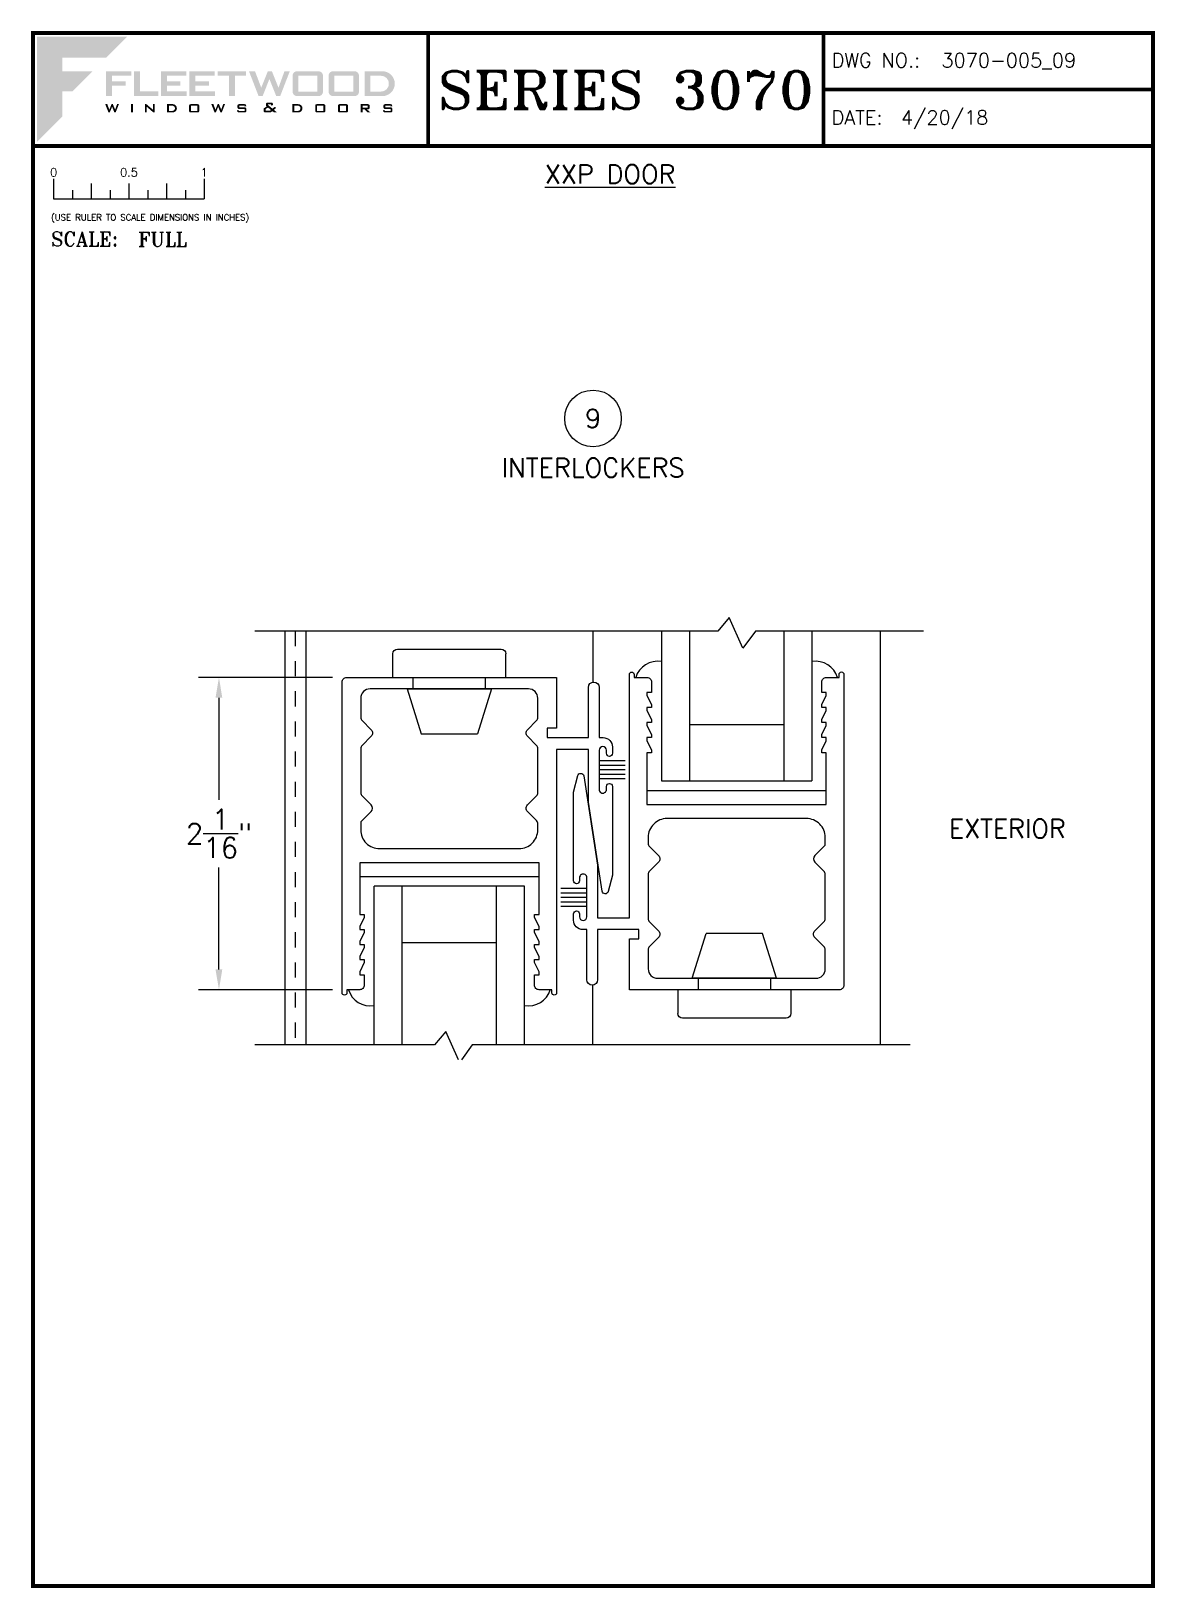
# Paper-space layout 'DETAIL 9' of a CAD drawing. Extents: x 0.3 to 7.8, y 0.1 to 10.4.
# The model-space entities are those that its viewports show. They can reach past a viewport. Long polylines and large blocks are cut down to what shows.
import ezdxf
from ezdxf.enums import TextEntityAlignment as Align

# ---------------------------------------------------------------- set-up
doc = ezdxf.new("R2010")
doc.units = 0
doc.header["$MEASUREMENT"] = 0
doc.linetypes.add('HIDDEN', pattern=[0.375, 0.25, -0.125])
doc.layers.get('0').update_dxf_attribs({"linetype": 'CONTINUOUS'})
doc.layers.get('DEFPOINTS').update_dxf_attribs({"color": 1, "linetype": 'CONTINUOUS'})
for name, color, linetype in [('DIM', 7, 'CONTINUOUS'), ('GLASS-VINYL', 7, 'CONTINUOUS'), ('MISC', 7, 'CONTINUOUS'), ('SASH', 5, 'CONTINUOUS'), ('SEAL', 7, 'CONTINUOUS'), ('SILL-PAN', 7, 'CONTINUOUS'), ('TEXT', 7, 'CONTINUOUS')]:
    doc.layers.add(name, color=color, linetype=linetype)
doc.layers.add('VP', color=40, linetype='CONTINUOUS', plot=False)
doc.layers.get('VP').off()
doc.styles.add('ROMANS', font='romans')
doc.styles.add('ROMANT', font='romant')
doc.styles.add('SIMPLEX-094', font='simplex.shx', dxfattribs={"height": 0.094})
doc.styles.get("Standard").update_dxf_attribs({"font": 'simplex.shx'})
doc.dimstyles.new('FULL SCALE', dxfattribs={"dimscale": 0.75, "dimtxt": 0.18, "dimasz": 0.18, "dimexe": 0.18, "dimexo": 0.125, "dimgap": 0.09, "dimtad": 0, "dimtih": 1, "dimtoh": 1, "dimdec": 4, "dimzin": 0, "dimdsep": 46, "dimlunit": 4, "dimtxsty": 'Standard', "dimcen": 0.09, "dimadec": 0, "dimazin": 0, "dimtfac": 1, "dimtdec": 4, "dimtofl": 0, "dimtmove": 0, "dimatfit": 3, "dimfxl": 0, "dimtolj": 1, "dimtzin": 0, "dimarcsym": 0})

# ---------------------------------------------------------------- blocks, each defined once
blk = doc.blocks.new('*D70')
at = {"layer": 'DEFPOINTS', "color": 0}
for p in [(2.396, 6.158), (1.548, 4.084), (2.397, 4.084)]:
    blk.add_point(p, dxfattribs=at)
at = {"layer": 'TEXT', "color": 0, "lineweight": -2}
for p, q in [((2.302, 6.158), (1.413, 6.158)), ((1.548, 6.023), (1.548, 5.346)), ((1.548, 4.219), (1.548, 4.896)), ((2.303, 4.084), (1.413, 4.084))]:
    blk.add_line(p, q, dxfattribs=at)
at = {"layer": 'TEXT', "color": 0}
for points in [[(1.525, 6.023), (1.57, 6.023), (1.548, 6.158)], [(1.525, 4.219), (1.57, 4.219), (1.548, 4.084)]]:
    blk.add_solid(points, dxfattribs=at)
at = {"layer": 'TEXT', "color": 0, "insert": (1.548, 5.121), "char_height": 0.135, "attachment_point": 5}
blk.add_mtext('\\A1;2{\\H1.000000x;\\S1/16;}"', dxfattribs=at)
blk = doc.blocks.new('Fleetwood_Logo_6-10-15')
h = blk.add_hatch(color=154)
h.dxf.hatch_style = 1
h.paths.add_polyline_path([(0.2526, -0.0017), (0.0019, -0.0017), (0.0019, -0.2942), (0.0725, -0.2236), (0.0725, -0.1535), (0.1007, -0.1535), (0.1567, -0.0976), (0.0725, -0.0976), (0.0725, -0.0596), (0.1946, -0.0596)])
h = blk.add_hatch(color=251)
h.dxf.hatch_style = 1
h.paths.add_polyline_path([(0.2487, -0.1256), (0.2112, -0.1256), (0.2112, -0.1102), (0.2647, -0.1102), (0.2647, -0.0976), (0.1946, -0.0976), (0.1946, -0.1667), (0.2112, -0.1667), (0.2112, -0.1377), (0.2487, -0.1377)])
h = blk.add_hatch(color=251)
h.dxf.hatch_style = 1
h.paths.add_polyline_path([(0.2886, -0.0976), (0.272, -0.0976), (0.272, -0.1667), (0.3401, -0.1667), (0.3401, -0.1535), (0.2886, -0.1535)])
h = blk.add_hatch(color=251)
h.dxf.hatch_style = 1
h.paths.add_polyline_path([(0.4175, -0.0976), (0.3474, -0.0976), (0.3474, -0.1667), (0.4185, -0.1667), (0.4185, -0.1534), (0.364, -0.1534), (0.364, -0.1377), (0.4015, -0.1377), (0.4015, -0.1256), (0.364, -0.1256), (0.364, -0.1102), (0.4175, -0.1102)])
h = blk.add_hatch(color=251)
h.dxf.hatch_style = 1
h.paths.add_polyline_path([(0.4965, -0.0976), (0.4264, -0.0976), (0.4264, -0.1667), (0.4975, -0.1667), (0.4975, -0.1534), (0.443, -0.1534), (0.443, -0.1377), (0.4804, -0.1377), (0.4804, -0.1256), (0.443, -0.1256), (0.443, -0.1102), (0.4965, -0.1102)])
h = blk.add_hatch(color=251)
h.dxf.hatch_style = 1
h.paths.add_polyline_path([(0.5842, -0.0976), (0.5054, -0.0976), (0.5054, -0.1102), (0.5365, -0.1102), (0.5365, -0.1667), (0.5531, -0.1667), (0.5531, -0.1102), (0.5842, -0.1102)])
h = blk.add_hatch(color=251)
h.dxf.hatch_style = 1
h.paths.add_polyline_path([(0.6089, -0.0976), (0.5921, -0.0976), (0.6188, -0.1667), (0.63, -0.1667), (0.6489, -0.1192), (0.6679, -0.1667), (0.6789, -0.1667), (0.7056, -0.0976), (0.6908, -0.0976), (0.6742, -0.1433), (0.6558, -0.0976), (0.6446, -0.0976), (0.6261, -0.1433)])
h = blk.add_hatch(color=251)
h.dxf.hatch_style = 1
h.paths.add_polyline_path([(0.7853, -0.0976), (0.726, -0.0976, 0.414214), (0.7133, -0.1102), (0.7133, -0.154, 0.414214), (0.726, -0.1667), (0.7853, -0.1667, 0.414214), (0.798, -0.154), (0.798, -0.1102, 0.414214)])
h.paths.add_polyline_path([(0.7819, -0.1102), (0.7819, -0.154), (0.7294, -0.154), (0.7294, -0.1102)], flags=16)
h = blk.add_hatch(color=251)
h.dxf.hatch_style = 1
h.paths.add_polyline_path([(0.8856, -0.0976), (0.8262, -0.0976, 0.414214), (0.8136, -0.1102), (0.8136, -0.154, 0.414214), (0.8262, -0.1667), (0.8856, -0.1667, 0.414214), (0.8982, -0.154), (0.8982, -0.1102, 0.414214)])
h.paths.add_polyline_path([(0.8822, -0.1102), (0.8822, -0.154), (0.8296, -0.154), (0.8296, -0.1102)], flags=16)
h = blk.add_hatch(color=251)
h.dxf.hatch_style = 1
h.paths.add_polyline_path([(0.9632, -0.0976), (0.914, -0.0976), (0.914, -0.1667), (0.9632, -0.1667, 1)])
h.paths.add_polyline_path([(0.9301, -0.1102), (0.9593, -0.1102, -1), (0.9593, -0.154), (0.9301, -0.154)], flags=16)
h = blk.add_hatch(color=7)
h.dxf.hatch_style = 1
h.paths.add_polyline_path([(0.2301, -0.1891), (0.2251, -0.1891), (0.2196, -0.2043), (0.2134, -0.1891), (0.2097, -0.1891), (0.2035, -0.2043), (0.1978, -0.1891), (0.1922, -0.1891), (0.2011, -0.2121), (0.2048, -0.2121), (0.2112, -0.1963), (0.2175, -0.2121), (0.2212, -0.2121)])
h = blk.add_hatch(color=7)
h.dxf.hatch_style = 1
h.paths.add_polyline_path([(0.2691, -0.1891), (0.2637, -0.1891), (0.2637, -0.2118), (0.2637, -0.2121), (0.2691, -0.2121)])
h = blk.add_hatch(color=7)
h.dxf.hatch_style = 1
h.paths.add_polyline_path([(0.3077, -0.1964), (0.3259, -0.2121), (0.3298, -0.2121), (0.3298, -0.1891), (0.325, -0.1891), (0.325, -0.2047), (0.3067, -0.1891), (0.3029, -0.1891), (0.3029, -0.2121), (0.3077, -0.2121)])
h = blk.add_hatch(color=7)
h.dxf.hatch_style = 1
h.paths.add_polyline_path([(0.3801, -0.1891), (0.3637, -0.1891), (0.3637, -0.2121), (0.3801, -0.2121, 1)])
h.paths.add_polyline_path([(0.3691, -0.2079), (0.3691, -0.1933), (0.3788, -0.1933, -1), (0.3788, -0.2079)], flags=16)
h = blk.add_hatch(color=7)
h.dxf.hatch_style = 1
h.paths.add_polyline_path([(0.4537, -0.2079), (0.4537, -0.1933, 0.414214), (0.4495, -0.1891), (0.4297, -0.1891, 0.414214), (0.4255, -0.1933), (0.4255, -0.2079, 0.414214), (0.4297, -0.2121), (0.4495, -0.2121, 0.414214)])
h.paths.add_polyline_path([(0.4308, -0.2079), (0.4308, -0.1933), (0.4484, -0.1933), (0.4484, -0.2079)], flags=16)
h = blk.add_hatch(color=7)
h.dxf.hatch_style = 1
h.paths.add_polyline_path([(0.5253, -0.1891), (0.5203, -0.1891), (0.5148, -0.2043), (0.5087, -0.1891), (0.5049, -0.1891), (0.4988, -0.2043), (0.493, -0.1891), (0.4874, -0.1891), (0.4963, -0.2121), (0.5001, -0.2121), (0.5064, -0.1963), (0.5127, -0.2121), (0.5164, -0.2121)])
h = blk.add_hatch(color=7)
h.dxf.hatch_style = 1
h.paths.add_polyline_path([(0.5801, -0.1891), (0.5643, -0.1891, 0.414214), (0.56, -0.1933), (0.56, -0.1981, 0.414214), (0.5643, -0.2024), (0.58, -0.2024), (0.58, -0.2078), (0.5637, -0.2078), (0.5637, -0.2052), (0.5591, -0.2062), (0.5591, -0.2078, 0.414214), (0.5634, -0.2121), (0.5805, -0.2121, 0.414214), (0.5848, -0.2078), (0.5848, -0.2024, 0.414214), (0.5805, -0.1982), (0.5648, -0.1982), (0.5648, -0.193), (0.5798, -0.193), (0.5798, -0.1958), (0.5843, -0.1948), (0.5843, -0.1933, 0.414214)])
h = blk.add_hatch(color=7)
h.dxf.hatch_style = 1
h.paths.add_polyline_path([(0.645, -0.1913, -0.222262), (0.6447, -0.1906), (0.6447, -0.1892), (0.6535, -0.1892), (0.6535, -0.193), (0.6587, -0.1918), (0.6587, -0.189, 0.414214), (0.6544, -0.1847), (0.6437, -0.1847, 0.414214), (0.6394, -0.189), (0.6394, -0.1922, 0.222262), (0.6407, -0.1948), (0.6415, -0.1955), (0.6345, -0.1998, 0.260684), (0.6329, -0.2027), (0.6329, -0.2078, 0.414214), (0.6372, -0.2121), (0.6514, -0.2121, 0.17577), (0.6536, -0.2113), (0.657, -0.2085), (0.6614, -0.2121), (0.6699, -0.2121), (0.6613, -0.2049), (0.6676, -0.1997), (0.6637, -0.1964), (0.6574, -0.2017)])
h.paths.add_polyline_path([(0.6532, -0.2052), (0.6509, -0.2072, -0.17577), (0.6502, -0.2074), (0.6382, -0.2074), (0.6382, -0.2033, -0.260684), (0.6387, -0.2025), (0.6451, -0.1985)], flags=16)
h = blk.add_hatch(color=7)
h.dxf.hatch_style = 1
h.paths.add_polyline_path([(0.7294, -0.1891), (0.713, -0.1891), (0.713, -0.2121), (0.7294, -0.2121, 1)])
h.paths.add_polyline_path([(0.7184, -0.2079), (0.7184, -0.1933), (0.7281, -0.1933, -1), (0.7281, -0.2079)], flags=16)
h = blk.add_hatch(color=7)
h.dxf.hatch_style = 1
h.paths.add_polyline_path([(0.8045, -0.2079), (0.8045, -0.1933, 0.414214), (0.8003, -0.1891), (0.7805, -0.1891, 0.414214), (0.7763, -0.1933), (0.7763, -0.2079, 0.414214), (0.7805, -0.2121), (0.8003, -0.2121, 0.414214)])
h.paths.add_polyline_path([(0.7816, -0.2079), (0.7816, -0.1933), (0.7992, -0.1933), (0.7992, -0.2079)], flags=16)
h = blk.add_hatch(color=7)
h.dxf.hatch_style = 1
h.paths.add_polyline_path([(0.8678, -0.2079), (0.8678, -0.1933, 0.414214), (0.8636, -0.1891), (0.8438, -0.1891, 0.414214), (0.8396, -0.1933), (0.8396, -0.2079, 0.414214), (0.8438, -0.2121), (0.8636, -0.2121, 0.414214)])
h.paths.add_polyline_path([(0.8449, -0.2079), (0.8449, -0.1933), (0.8624, -0.1933), (0.8624, -0.2079)], flags=16)
h = blk.add_hatch(color=7)
h.dxf.hatch_style = 1
h.paths.add_polyline_path([(0.9277, -0.1993), (0.9277, -0.1933, 0.414214), (0.9235, -0.1891), (0.9028, -0.1891), (0.9028, -0.2121), (0.9082, -0.2121), (0.9082, -0.2035), (0.9131, -0.2035), (0.9224, -0.2121), (0.9303, -0.2121), (0.9197, -0.2035), (0.9235, -0.2035, 0.414214)])
h.paths.add_polyline_path([(0.9082, -0.1993), (0.9082, -0.1933), (0.9214, -0.1933, -0.414214), (0.9224, -0.1943), (0.9224, -0.1983, -0.414214), (0.9214, -0.1993)], flags=16)
h = blk.add_hatch(color=7)
h.dxf.hatch_style = 1
h.paths.add_polyline_path([(0.9867, -0.1982), (0.971, -0.1982), (0.971, -0.193), (0.9859, -0.193), (0.9859, -0.1958), (0.9905, -0.1948), (0.9905, -0.1933, 0.414214), (0.9863, -0.1891), (0.9705, -0.1891, 0.414214), (0.9662, -0.1933), (0.9662, -0.1981, 0.414214), (0.9705, -0.2024), (0.9862, -0.2024), (0.9862, -0.2078), (0.9699, -0.2078), (0.9699, -0.2052), (0.9653, -0.2062), (0.9653, -0.2078, 0.414214), (0.9696, -0.2121), (0.9867, -0.2121, 0.414214), (0.991, -0.2078), (0.991, -0.2024, 0.414214)])
blk = doc.blocks.new('A-SIZE_P')
at = {"const_width": 0.025}
blk.add_lwpolyline([(0.313, 0.125), (7.751, 0.125), (7.751, 10.437), (0.313, 10.437)], close=True, dxfattribs=at)
for points in [[(2.938, 10.437), (2.938, 9.687)], [(5.563, 10.437), (5.563, 9.687)], [(5.563, 10.062), (7.751, 10.062)], [(0.313, 9.687), (7.751, 9.687)]]:
    blk.add_lwpolyline(points, dxfattribs=at)
at = {"xscale": 2.387023416083395, "yscale": 2.387023416083395, "zscale": 2.387023416083395}
blk.add_blockref('Fleetwood_Logo_6-10-15', (0.334, 10.416), dxfattribs=at)
for s, style, p in [('DWG NO.:', 'SIMPLEX-094', (5.617, 10.209)), ('DATE:', 'SIMPLEX-094', (5.616, 9.829)), ('SCALE:', 'ROMANT', (0.433, 9.022))]:
    blk.add_text(s, height=0.094, dxfattribs=dict(style=style)).set_placement(p)
for tag, p, style in [('DWG_NO', (6.346, 10.209), 'SIMPLEX-094'), ('DATE', (6.077, 9.829), 'SIMPLEX-094'), ('SCALE', (1.011, 9.02), 'ROMANT')]:
    blk.add_attdef(tag, p, '', height=0.094, dxfattribs=dict(style=style))
for tag, height, style, width, p, p2 in [('DWG_NO_F', 0.094, 'SIMPLEX-094', 1.745692, (6.347, 10.209), (7.683, 10.209)), ('PRODUCT', 0.25, 'ROMANT', 1.390728, (3.001, 9.934), (5.5, 9.934))]:
    blk.add_attdef(tag, text='', height=height, dxfattribs=dict(style=style, width=width)).set_placement(p, p2, align=Align.FIT)
blk = doc.blocks.new('Full')
for p, q in [((0.137, -0.219), (0.137, -0.35)), ((0.262, -0.294), (0.262, -0.35)), ((0.387, -0.249), (0.387, -0.35)), ((0.512, -0.294), (0.512, -0.35)), ((0.637, -0.249), (0.637, -0.35)), ((0.762, -0.294), (0.762, -0.35)), ((0.887, -0.249), (0.887, -0.35)), ((1.012, -0.294), (1.012, -0.35)), ((1.137, -0.219), (1.137, -0.35)), ((0.137, -0.35), (1.137, -0.35))]:
    blk.add_line(p, q)
for s, p in [('0', (0.137, -0.219)), ('0.5', (0.637, -0.219)), ('1', (1.137, -0.219))]:
    blk.add_text(s, height=0.055).set_placement(p, align=Align.BOTTOM_CENTER)
at = {"style": 'ROMANS'}
blk.add_text('(USE RULER TO SCALE DIMENSIONS IN INCHES)', height=0.04115, dxfattribs=at).set_placement((0.12, -0.495))
blk = doc.blocks.new('sectball')
blk.add_circle((0, 0), 0.125)
blk.add_attdef('NO', text='', height=0.062).set_placement((0, 0), align=Align.MIDDLE_CENTER)
for tag, p in [('LINE1', (0, -0.2588)), ('LINE2', (0, -0.3864)), ('LINE3', (0, -0.5214))]:
    blk.add_attdef(tag, text='', height=0.078).set_placement(p, align=Align.CENTER)
blk = doc.blocks.new('A$C1D443341')
for p, q in [((0.188, 0.75), (0.031, 0.75)), ((0.188, 0.75), (0.188, 0)), ((0, 0.719), (0, 0.031)), ((0.264, 0.656), (0.562, 0.563)), ((0.264, 0.656), (0.264, 0.094)), ((0.264, 0.615), (0.188, 0.615)), ((0.562, 0.563), (0.562, 0.187)), ((0.264, 0.135), (0.188, 0.135)), ((0.264, 0.094), (0.562, 0.187)), ((0.188, 0), (0.031, 0))]:
    blk.add_line(p, q)
for centre, start, end in [((0.031, 0.719), 90, 180), ((0.031, 0.031), 180, 270)]:
    blk.add_arc(centre, 0.031, start, end)
blk = doc.blocks.new('3006 STD POST-INTERLOCKER')
for points in [[(-2.074, -0.666), (-2.074, -0.58, -0.414214), (-2.043, -0.55), (-1.974, -0.55), (-1.974, -0.58), (-1.954, -0.58), (-1.894, -0.55), (-1.874, -0.55), (-1.874, -0.58), (-1.854, -0.58), (-1.794, -0.55), (-1.774, -0.55), (-1.774, -0.58), (-1.754, -0.58), (-1.694, -0.55), (-1.674, -0.55), (-1.674, -0.58), (-1.654, -0.58), (-1.594, -0.55), (-1.574, -0.55), (-1.574, -0.58), (-1.231, -0.58), (-1.231, 0.61), (-1.574, 0.61), (-1.574, 0.581), (-1.594, 0.581), (-1.654, 0.61), (-1.674, 0.61), (-1.674, 0.581), (-1.694, 0.581), (-1.754, 0.61), (-1.774, 0.61), (-1.774, 0.581), (-1.794, 0.581), (-1.854, 0.61), (-1.874, 0.61), (-1.874, 0.581), (-1.894, 0.581), (-1.954, 0.61), (-1.974, 0.61), (-1.974, 0.581), (-2.043, 0.581, -0.414214), (-2.074, 0.611), (-2.074, 0.696), (-2.094, 0.696, -0.999996), (-2.094, 0.728), (-0.031, 0.728, -0.414214), (0, 0.697), (0, -0.697), (-0.338, -0.697), (-0.338, -0.635), (-0.4, -0.635), (-0.4, -0.908), (-0.066, -0.908, -1), (-0.066, -0.979), (-0.4, -0.979), (-0.4, -1.006, -0.414214), (-0.462, -1.068), (-0.504, -1.068, -1), (-0.504, -1.028), (-0.484, -1.028, 0.999996), (-0.484, -0.979), (-0.744, -0.979, 1.000003), (-0.744, -1.028), (-0.724, -1.028, -0.999994), (-0.724, -1.068), (-1.312, -1.068), (-1.422, -1.039, -0.811415), (-1.42, -1), (-0.828, -0.908), (-0.478, -0.908), (-0.478, -0.697), (-2.094, -0.697, -0.999996), (-2.094, -0.666), (-2.074, -0.666)], [(-0.891, 0.535), (-0.96, 0.604), (-1.012, 0.604, 0.414214), (-1.137, 0.479), (-1.137, -0.447, 0.414214), (-1.012, -0.572), (-0.973, -0.572, 0.198912), (-0.951, -0.563), (-0.891, -0.504, -0.414214), (-0.847, -0.504), (-0.787, -0.563, 0.198912), (-0.765, -0.572), (-0.473, -0.572, 0.198912), (-0.451, -0.563), (-0.391, -0.504, -0.414214), (-0.347, -0.504), (-0.287, -0.563, 0.198912), (-0.265, -0.572), (-0.138, -0.572, 0.414214), (-0.076, -0.51), (-0.076, 0.542, 0.414214), (-0.138, 0.604), (-0.265, 0.604, 0.198912), (-0.287, 0.594), (-0.347, 0.535, -0.414214), (-0.391, 0.535), (-0.451, 0.594, 0.198912), (-0.473, 0.604), (-0.765, 0.604, 0.198912), (-0.787, 0.594), (-0.847, 0.535)]]:
    blk.add_lwpolyline(points, format="xyb")
blk.add_arc((-0.869, 0.557), 0.031, 225.0005, 315.0002)

msp = doc.modelspace()

# ---------------------------------------------------------------- linework, layer by layer
for p, q in [((12.53807, 10.41929), (12.53807, 10.0803)), ((12.53807, 7.6718), (12.53807, 8.06902))]:
    msp.add_line(p, q)
at = {"layer": 'GLASS-VINYL'}
for p, q in [((12.99207, 10.41929), (12.99207, 9.42416)), ((13.17957, 10.41929), (13.17957, 9.42416)), ((13.80457, 10.41929), (13.80457, 9.42416)), ((13.99207, 10.41929), (13.99207, 9.42416)), ((13.17957, 9.79916), (13.80457, 9.79916)), ((12.99207, 9.42416), (13.99207, 9.42416)), ((14.08707, 9.35916), (12.89707, 9.35916)), ((10.98907, 8.79016), (12.17907, 8.79016)), ((11.08407, 7.6718), (11.08407, 8.72516)), ((12.08407, 8.72516), (11.08407, 8.72516)), ((11.27157, 7.6718), (11.27157, 8.72516)), ((11.89657, 7.6718), (11.89657, 8.72516)), ((12.08407, 7.6718), (12.08407, 8.72516)), ((11.89657, 8.35016), (11.27157, 8.35016))]:
    msp.add_line(p, q, dxfattribs=at)
msp.add_lwpolyline([(14.64462, 7.6718), (11.73649, 7.6718), (11.65222, 7.55756), (11.56076, 7.76144), (11.48649, 7.6718), (10.29114, 7.6718)], dxfattribs=at)
for centre, start, end in [((12.96754, 10.06609), 80.75972, 162.645769), ((14.0166, 10.06609), 17.354231, 99.24028), ((11.05954, 8.08322), 197.354231, 279.24028), ((12.1086, 8.08322), 260.75972, 342.645769)]:
    msp.add_arc(centre, 0.15276, start, end, dxfattribs=at)
at = {"layer": 'MISC'}
for points in [[(10.29327, 10.65202), (13.36707, 10.65202), (13.45134, 10.76625), (13.5428, 10.56237), (13.61707, 10.65202), (14.73241, 10.65202)], [(14.73241, 10.41929), (13.61707, 10.41929), (13.53281, 10.30506), (13.44135, 10.50894), (13.36707, 10.41929), (10.29327, 10.41929)]]:
    msp.add_lwpolyline(points, dxfattribs=at)
at = {"layer": 'SEAL'}
for p, q in [((12.57807, 9.55949), (12.75226, 9.55949)), ((12.57807, 9.52949), (12.75226, 9.52949)), ((12.57807, 9.49949), (12.75226, 9.49949)), ((12.57807, 9.46949), (12.75226, 9.46949)), ((12.57807, 9.43949), (12.75226, 9.43949)), ((12.32389, 8.71166), (12.49807, 8.71166)), ((12.32389, 8.68166), (12.49807, 8.68166)), ((12.32389, 8.65166), (12.49807, 8.65166)), ((12.32389, 8.62166), (12.49807, 8.62166)), ((12.32389, 8.59166), (12.49807, 8.59166))]:
    msp.add_line(p, q, dxfattribs=at)
at = {"layer": 'SILL-PAN'}
for p, q in [((10.49107, 10.41929), (10.49107, 7.6718)), ((10.63007, 10.41929), (10.63007, 7.6718)), ((14.44607, 10.41929), (14.44607, 7.6718)), ((14.44607, 10.41929), (14.44607, 7.6718))]:
    msp.add_line(p, q, dxfattribs=at)
at = {"layer": 'SILL-PAN', "linetype": 'HIDDEN', "ltscale": 0.25}
msp.add_line((10.56057, 10.41929), (10.56057, 7.6718), dxfattribs=at)

# ---------------------------------------------------------------- block references
at = {"layer": 'MISC', "xscale": -1}
for p, rotation in [((11.95907, 10.29966), 90), ((13.10157, 7.84966), 270)]:
    msp.add_blockref('A$C1D443341', p, dxfattribs=dict(at, rotation=rotation))
at = {"layer": 'SASH'}
for p, rotation in [((13.47657, 8.03766), 270), ((11.59957, 10.11166), 90)]:
    msp.add_blockref('3006 STD POST-INTERLOCKER', p, dxfattribs=dict(at, rotation=rotation))

psp = doc.layouts.new('DETAIL 9')

# ---------------------------------------------------------------- block references
at = {"layer": 'DIM'}
ref = psp.add_blockref('A-SIZE_P', (0, 0), dxfattribs=at)
ref.add_attrib('DATE', '4/20/18', (6.07741, 9.82884), dxfattribs={"layer": '0', "height": 0.094, "style": 'SIMPLEX-094'})
ref.add_attrib('SCALE', 'FULL', (1.01101, 9.02035), dxfattribs={"layer": '0', "height": 0.094, "style": 'ROMANT'})
ref.add_attrib('PRODUCT', 'SERIES 3070', dxfattribs={"layer": '0', "height": 0.25, "style": 'ROMANT', "width": 0.981308}).set_placement((3.0005, 9.93352), (5.5005, 9.93352), align=Align.FIT)
ref.add_attrib('DWG_NO', '3070-005_09', (6.34634, 10.20879), dxfattribs={"layer": '0', "height": 0.094, "style": 'SIMPLEX-094'})
psp.add_blockref('Full', (0.313, 9.687), dxfattribs=at)
at = {"layer": 'TEXT'}
ref = psp.add_blockref('sectball', (4.032, 7.87785), dxfattribs=dict(at, xscale=1.503999999999998, yscale=1.503999999999998, zscale=1.503999999999998))
ref.add_attrib('NO', '9', dxfattribs={"layer": '0', "height": 0.125}).set_placement((4.032, 7.87785), align=Align.MIDDLE_CENTER)
ref.add_attrib('LINE1', 'INTERLOCKERS', dxfattribs={"layer": '0', "height": 0.125}).set_placement((4.032, 7.48857), align=Align.CENTER)

# ---------------------------------------------------------------- texts
psp.add_text('EXTERIOR', height=0.124, dxfattribs=at).set_placement((6.78356, 5.09191), align=Align.CENTER)
at = {"layer": 'TEXT', "insert": (4.14582, 9.4995), "char_height": 0.124, "width": 1.2194, "attachment_point": 5}
psp.add_mtext('{\\LXXP DOOR}', dxfattribs=at)

# ---------------------------------------------------------------- dimensions: what is measured, and where the dimension line sits
at = {"layer": 'TEXT'}
dim = psp.add_linear_dim(base=(1.5475, 4.08402), p1=(2.396, 6.15802), p2=(2.397, 4.08402), angle=270, dimstyle='FULL SCALE', dxfattribs=at)
dim.commit()
dim.dimension.update_dxf_attribs({"geometry": '*D70', "text_midpoint": (1.5475, 5.12102), "dimtype": 160})

# ---------------------------------------------------------------- viewports
at = {"layer": 'VP'}
psp.add_viewport(center=(3.95986, 5.10634), size=(4.97272, 2.9734583), view_center_point=(12.46594, 9.05997), view_height=2.9734584, dxfattribs=at)

doc.saveas('drawing.dxf')
